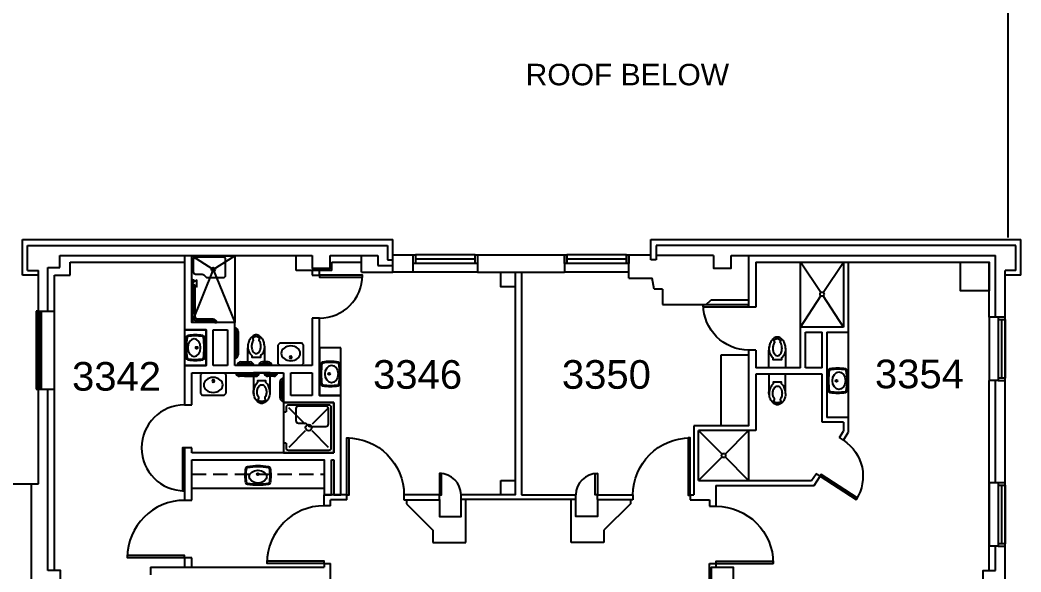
# Model space of a CAD drawing. Header units: inches. Extents: x -1169 to 5569, y -44 to 4300.
# Drawn here: x 4685 to 5523, y 2263 to 2726 of the extents above; entities that cross this region are included whole.
import ezdxf

# ---------------------------------------------------------------- set-up
doc = ezdxf.new("R2010")
doc.units = ezdxf.units.IN
doc.header["$LTSCALE"] = 96
doc.header["$MEASUREMENT"] = 0
doc.linetypes.add('HIDDEN2', pattern=[0.1875, 0.125, -0.0625])
doc.layers.get('0').update_dxf_attribs({"linetype": 'CONTINUOUS'})
for name, color, linetype in [('A-ANNO-ROOM', 4, 'CONTINUOUS'), ('A-ANNO-TEXT', 4, 'CONTINUOUS'), ('A-DOOR', 2, 'CONTINUOUS'), ('A-FLOR-CASE', 3, 'CONTINUOUS'), ('A-FLOR-CASE-UPPR', 3, 'HIDDEN2'), ('A-FLOR-PFIX', 2, 'CONTINUOUS'), ('A-GLAZ', 2, 'CONTINUOUS'), ('A-GLAZ-SILL', 1, 'CONTINUOUS'), ('A-ROOF-LEVL-THIN', 1, 'CONTINUOUS'), ('A-WALL-FULL', 6, 'CONTINUOUS')]:
    doc.layers.add(name, color=color, linetype=linetype)
doc.styles.add('Arial', font='arial.ttf')
doc.styles.get("Standard").update_dxf_attribs({"font": 'txt.shx', "width": 0.85})

# ---------------------------------------------------------------- blocks, each defined once
blk = doc.blocks.new('P2477016')
for p, q in [((-3.603083, -23.831759), (-3.603083, -23.831759)), ((-2.504894, -21.068753), (-2.504894, -21.068753))]:
    blk.add_line(p, q)
for points in [[(-6.93083, -16.399601, -0.022673), (-7, -14.875), (-7, 0), (-3.020761, 0), (0, 0), (3.020761, 0), (7, 0), (7, -14.875)], [(-6.937926, -16.211212, -0.074934), (-6.387938, -12.562014, -0.085426), (-4.920528, -9.670474, -0.066386), (-3.550098, -8.264603), (-3.550098, -6.711212), (3.449902, -6.711212), (3.449902, -8.264603, -0.066386), (4.820333, -9.670474, -0.085426), (6.287743, -12.562014, -0.111314), (6.709134, -17.991061)], [(3.991504, -23.722377, -0.562484), (3.158962, -23.529526), (2.424162, -21.300368, -0.238976), (2.492058, -20.853364, 0.08035), (3.421006, -18.976205, 0.074934), (3.837731, -16.211212, 0.074934), (3.421006, -13.446218, 0.085426), (2.414145, -11.462194, 0.066386), (1.597345, -10.624271, 0.330534), (-1.69754, -10.624271, 0.066386), (-2.51434, -11.462194, 0.085426), (-3.521201, -13.446218, 0.074934), (-3.937926, -16.211212, 0.074934), (-3.521201, -18.976205, 0.08035), (-2.592253, -20.853364, -0.238976), (-2.524357, -21.300368), (-3.250575, -23.503493, -0.549653), (-4.069149, -23.710095)], [(0, -25.75, 0.143932), (2.498761, -25.015482, 0.107177), (4.949747, -22.564786, 0.077997), (6.431696, -19.212481, 0.065232), (7, -14.875)], [(-4.023967, -23.748064, 0.06085), (-2.498761, -25.015482, 0.143932), (0, -25.75)], [(-2.976493, -22.67201, 0.063273), (-1.687041, -23.754089, 0.143932), (0, -24.25)], [(0, -24.25, 0.143932), (1.687041, -23.754089, 0.059203), (2.902316, -22.750942)]]:
    blk.add_lwpolyline(points, format="xyb")
for centre, radius, start, end in [((5.443363, -16.211212), 12.38129, 180, 197.141641), ((2.746106, -17.043143), 9.558648, 197.141641, 216.672481), ((1.035634, -18.316811), 7.426057, 216.672481, 226.574161)]:
    blk.add_arc(centre, radius, start, end)
blk = doc.blocks.new('*U299')
at = {"lineweight": -2}
blk.add_lwpolyline([(0.03125, 5), (1.78125, 5), (1.78125, 23), (0.03125, 23)], close=True, dxfattribs=at)
at = {"lineweight": -2, "extrusion": (0, 0, -1)}
blk.add_arc((-0.03125, 5), 18, 90, 180, dxfattribs=at)
blk = doc.blocks.new('*U300')
at = {"lineweight": -2}
blk.add_lwpolyline([(0.03125, 5), (1.78125, 5), (1.78125, 23), (0.03125, 23)], close=True, dxfattribs=at)
blk.add_arc((0.03125, 5), 18, 0, 90, dxfattribs=at)
blk = doc.blocks.new('*U109')
at = {"lineweight": -2}
blk.add_lwpolyline([(0.03125, 6), (1.78125, 6), (1.78125, 54), (0.03125, 54)], close=True, dxfattribs=at)
blk.add_arc((0.03125, 6), 48, 0, 90, dxfattribs=at)
blk = doc.blocks.new('*U302')
at = {"lineweight": -2}
blk.add_lwpolyline([(0.03125, 6), (0.03125, 7.75), (-35.96875, 7.75), (-35.96875, 6)], close=True, dxfattribs=at)
blk.add_arc((0.03125, 6), 36, 0, 180, dxfattribs=at)
blk = doc.blocks.new('*U303')
at = {"lineweight": -2}
blk.add_lwpolyline([(0.03125, 6), (1.78125, 6), (1.78125, 42), (0.03125, 42)], close=True, dxfattribs=at)
blk.add_arc((0.03125, 6), 36, 0, 90, dxfattribs=at)
blk = doc.blocks.new('ELLIPSE')
blk.add_circle((0.5, 0.5), 0.5)
blk = doc.blocks.new('I_PLUMB_LAV_RECT-3D_P')
for p, q in [((-9, 0), (-10.5, -1.5)), ((9, 0), (-9, 0)), ((9, 0), (10.5, -1.5)), ((-10.5, -1.5), (-10.5, -17.5)), ((10.5, -17.5), (10.5, -1.5)), ((-9, -19), (-10.5, -17.5)), ((-9, -19), (9, -19)), ((10.5, -17.5), (9, -19))]:
    blk.add_line(p, q)
blk.add_circle((0.01, -7), 1)
at = {"xscale": 12.5, "yscale": 16, "zscale": 12.5, "rotation": 270}
blk.add_blockref('ELLIPSE', (-8, -4), dxfattribs=at)
blk = doc.blocks.new('*U220')
at = {"layer": 'A-FLOR-PFIX', "extrusion": (0, 0, -1), "xscale": -1, "zscale": -1}
blk.add_blockref('I_PLUMB_LAV_RECT-3D_P', (0, 0), dxfattribs=at)
blk = doc.blocks.new('I_Plumb_Shower_42x42_P')
for p, q in [((0, 1), (0, 0)), ((1, 1), (0, 1)), ((1, 0), (1, 1)), ((0.05, 0.9), (0.05, 0.1)), ((0.9, 0.95), (0.1, 0.95)), ((0.102, 0.898), (0.433, 0.567)), ((0.898, 0.898), (0.567, 0.567)), ((0.95, 0.1), (0.95, 0.9)), ((0.433, 0.433), (0.102, 0.102)), ((0.567, 0.433), (0.898, 0.102)), ((0, 0), (1, 0)), ((0.1, 0.05), (0.188, 0.05)), ((0.188, 0), (0.188, 0.05)), ((0.812, 0.05), (0.9, 0.05)), ((0.812, 0.05), (0.812, 0))]:
    blk.add_line(p, q)
blk.add_circle((0.5, 0.5), 0.0625)
for centre, start, end in [((0.1, 0.9), 90, 180), ((0.9, 0.9), 0, 90), ((0.1, 0.1), 180, 270), ((0.9, 0.1), 270, 0)]:
    blk.add_arc(centre, 0.05, start, end)
blk = doc.blocks.new('*U221')
at = {"layer": 'A-FLOR-PFIX', "xscale": 42, "yscale": 42, "zscale": 60}
blk.add_blockref('I_Plumb_Shower_42x42_P', (0, 0), dxfattribs=at)
blk = doc.blocks.new('*U222')
at = {"layer": 'A-FLOR-PFIX', "extrusion": (0, 0, -1), "xscale": -1, "zscale": -1}
blk.add_blockref('I_PLUMB_LAV_RECT-3D_P', (0, 0), dxfattribs=at)
blk = doc.blocks.new('I_PLUMB_GRAB_24IN_P')
for p, q in [((1.5, 9.75), (1.5, -9.75)), ((3, 9.75), (3, -9.75))]:
    blk.add_line(p, q)
for centre, radius, start, end in [((0, 9.75), 3, 0, 90), ((0, 9.75), 1.5, 0, 90), ((0, -9.75), 3, 270, 0), ((0, -9.75), 1.5, 270, 0)]:
    blk.add_arc(centre, radius, start, end)
blk = doc.blocks.new('*U223')
at = {"layer": 'A-FLOR-PFIX'}
blk.add_blockref('I_PLUMB_GRAB_24IN_P', (0, 0), dxfattribs=at)
blk = doc.blocks.new('I_PLUMB_GRAB_18IN_P')
for p, q in [((1.5, 6.75), (1.5, -6.75)), ((3, 6.75), (3, -6.75))]:
    blk.add_line(p, q)
for centre, radius, start, end in [((0, 6.75), 3, 0, 90), ((0, 6.75), 1.5, 0, 90), ((0, -6.75), 3, 270, 0), ((0, -6.75), 1.5, 270, 0)]:
    blk.add_arc(centre, radius, start, end)
blk = doc.blocks.new('*U224')
at = {"layer": 'A-FLOR-PFIX'}
blk.add_blockref('I_PLUMB_GRAB_18IN_P', (0, 0), dxfattribs=at)
blk = doc.blocks.new('*U225')
at = {"layer": 'A-FLOR-PFIX'}
blk.add_blockref('I_PLUMB_GRAB_18IN_P', (0, 0), dxfattribs=at)
blk = doc.blocks.new('*U285')
at = {"lineweight": -2}
for p, q in [((32.98, 0), (6, 0)), ((32.98, -6), (32.98, 0)), ((69.04, 0), (69.04, -6)), ((73.01, 0), (69.04, 0)), ((112.95, 0), (79.01, 0)), ((112.95, -6), (112.95, 0)), ((161.01, 0), (161.01, -6)), ((169.01, 0), (161.01, 0)), ((169.01, -6), (169.01, 0)), ((0, -6), (32.98, -6)), ((69.04, -6), (76.01, -6)), ((76.01, -6), (112.95, -6)), ((161.01, -6), (169.01, -6))]:
    blk.add_line(p, q, dxfattribs=at)
blk = doc.blocks.new('*U286')
at = {"lineweight": -2}
for p, q in [((9.87, 0), (7.89, 0)), ((126.87, 0), (15.87, 0)), ((7.89, -6), (12.87, -6)), ((12.87, -6), (126.87, -6))]:
    blk.add_line(p, q, dxfattribs=at)
blk = doc.blocks.new('*U287')
at = {"lineweight": -2}
for p, q in [((12, 0), (-6, 0)), ((30, 0), (18, 0)), ((79.98, 0), (36, 0)), ((100.98, 0), (79.98, 0)), ((0, -6), (15, -6)), ((15, -6), (33, -6)), ((33, -6), (76.98, -6)), ((82.98, -6), (100.98, -6))]:
    blk.add_line(p, q, dxfattribs=at)
blk = doc.blocks.new('*U288')
at = {"lineweight": -2}
for p, q in [((14.53, 0), (-0.47, 0)), ((35.53, 0), (14.53, 0)), ((-6.47, -6), (11.53, -6)), ((17.53, -6), (29.53, -6))]:
    blk.add_line(p, q, dxfattribs=at)
blk = doc.blocks.new('*U289')
at = {"lineweight": -2}
for p, q in [((0, 0), (0, -6)), ((56, 0), (0, 0)), ((0, -6), (62, -6))]:
    blk.add_line(p, q, dxfattribs=at)
blk = doc.blocks.new('*U290')
at = {"lineweight": -2}
for p, q in [((40, 0), (10.01, 0)), ((10.01, -6), (40, -6))]:
    blk.add_line(p, q, dxfattribs=at)
blk = doc.blocks.new('*U291')
at = {"lineweight": -2}
for p, q in [((0, 0), (0, -6)), ((3.97, 0), (0, 0)), ((40.03, 0), (40.03, -6)), ((82.74, 0), (40.03, 0)), ((104.75, 0), (82.74, 0)), ((0, -6), (3.97, -6)), ((3.97, -6), (3.97, 0)), ((40.03, -6), (79.74, -6)), ((85.74, -6), (104.75, -6))]:
    blk.add_line(p, q, dxfattribs=at)
blk = doc.blocks.new('*U292')
at = {"lineweight": -2}
for p, q in [((49, 0), (-2, 0)), ((81.39, 0), (49, 0)), ((81.39, -6), (81.39, 0)), ((4, -6), (46, -6)), ((52, -6), (81.39, -6))]:
    blk.add_line(p, q, dxfattribs=at)
blk = doc.blocks.new('*U293')
at = {"lineweight": -2}
for p, q in [((27.39, 0), (-2, 0)), ((27.39, -6), (27.39, 0)), ((-2, -6), (27.39, -6))]:
    blk.add_line(p, q, dxfattribs=at)
blk = doc.blocks.new('*U294')
at = {"lineweight": -2}
for p, q in [((38.49, 0), (2.5, 0)), ((8.5, -6), (38.49, -6))]:
    blk.add_line(p, q, dxfattribs=at)
blk = doc.blocks.new('*U295')
at = {"lineweight": -2}
for p, q in [((23.14, 6), (4.12, 6)), ((4.12, 0), (29.14, 0))]:
    blk.add_line(p, q, dxfattribs=at)
blk = doc.blocks.new('*U185')
at = {"lineweight": -2}
for p, q in [((22.11, 0), (4.11, 0)), ((46.11, 0), (28.11, 0)), ((-1.89, -6), (25.11, -6)), ((25.11, -6), (40.11, -6))]:
    blk.add_line(p, q, dxfattribs=at)
blk = doc.blocks.new('COL-NW')
blk.add_lwpolyline([(-9, -9), (-9, 9), (9, 9), (9, -9)], close=True)
blk = doc.blocks.new('*U54')
for p, q in [((0, 0), (0, 0)), ((48, 0), (48, 0))]:
    blk.add_line(p, q)
blk.add_lwpolyline([(0, 0), (0, 48), (1.75, 48), (1.75, 0)], close=True)
blk.add_arc((0, 0), 48, 0, 90)
blk = doc.blocks.new('*U53')
for p, q in [((0, 0), (0, 0)), ((36, 0), (36, 0))]:
    blk.add_line(p, q)
blk.add_lwpolyline([(0, 0), (0, 36), (1.75, 36), (1.75, 0)], close=True)
blk.add_arc((0, 0), 36, 0, 90)
blk = doc.blocks.new('*U55')
for p, q in [((0, 0), (0, 0)), ((-38, 0), (-38, 0))]:
    blk.add_line(p, q)
blk.add_lwpolyline([(0, 0), (0, -38), (-1.75, -38), (-1.75, 0)], close=True)
blk.add_arc((0, 0), 38, 180, 270)
blk = doc.blocks.new('*U56')
for p, q in [((0, 0), (0, 0)), ((48, 0), (48, 0))]:
    blk.add_line(p, q)
blk.add_lwpolyline([(0, 0), (0, 48), (1.75, 48), (1.75, 0)], close=True)
blk.add_arc((0, 0), 48, 0, 90)
blk = doc.blocks.new('*U57')
for p, q in [((0, 0), (0, 0)), ((-48, 0), (-48, 0))]:
    blk.add_line(p, q)
blk.add_lwpolyline([(0, 0), (0, 48), (-1.75, 48), (-1.75, 0)], close=True)
blk.add_arc((0, 0), 48, 90, 180)

msp = doc.modelspace()

# ---------------------------------------------------------------- linework, layer by layer
at = {"layer": 'A-FLOR-CASE'}
msp.add_line((5378.58, 2464.4), (5378.58, 2392.9), dxfattribs=at)
for points in [[(4822.45, 2436.33), (4840.45, 2436.33), (4840.45, 2466.32), (4822.45, 2466.32)], [(4953.43, 2451.32), (4935.43, 2451.32), (4935.43, 2411.32), (4953.43, 2411.32)], [(5272.08, 2445.34), (5295.08, 2445.34), (5295.08, 2385.93), (5272.08, 2385.93)], [(4828.45, 2357.32), (4939.45, 2357.32), (4939.45, 2333.32), (4828.45, 2333.32)]]:
    msp.add_lwpolyline(points, close=True, dxfattribs=at)
at = {"layer": 'A-FLOR-CASE-UPPR'}
msp.add_line((4828.45, 2345.32), (4939.45, 2345.32), dxfattribs=at)
at = {"layer": 'A-FLOR-PFIX'}
for p, q in [((4846.45, 2516.92), (4828.45, 2528.32)), ((4846.45, 2516.92), (4864.45, 2528.32)), ((4846.45, 2516.92), (4828.45, 2472.32)), ((4846.45, 2516.92), (4864.45, 2472.32)), ((5338.58, 2468.4), (5338.58, 2523.07)), ((5355.65, 2497.58), (5338.58, 2523.07)), ((5357.5, 2497.58), (5374.58, 2523.07)), ((4828.45, 2508.34), (4828.45, 2506.84)), ((4829.95, 2504.27), (4829.95, 2479.29)), ((4831.44, 2476.8), (4831.43, 2503.23)), ((5338.58, 2468.4), (5355.65, 2494.73)), ((5374.58, 2468.4), (5357.5, 2494.73)), ((4829.95, 2479.29), (4828.45, 2479.29)), ((4828.45, 2479.29), (4828.45, 2477.8)), ((4828.45, 2477.8), (4829.95, 2477.8)), ((4829.95, 2477.8), (4829.95, 2476.8)), ((4846.34, 2475.3), (4832.93, 2475.31)), ((4832.93, 2473.82), (4846.34, 2473.82)), ((4847.83, 2472.32), (4849.33, 2472.32)), ((4869.58, 2439.33), (4877.38, 2439.33)), ((4869.58, 2437.83), (4877.38, 2437.83)), ((4892.56, 2439.33), (4887.62, 2439.33)), ((4892.56, 2437.83), (4887.62, 2437.83)), ((4873.89, 2428.83), (4881.69, 2428.83)), ((4873.89, 2427.33), (4881.69, 2427.33)), ((4897.18, 2428.83), (4892.24, 2428.83)), ((4897.18, 2427.33), (4892.24, 2427.33)), ((5272.88, 2362.13), (5253.08, 2381.93)), ((5275.28, 2362.13), (5295.08, 2381.93)), ((5295.08, 2381.93), (5295.08, 2339.93)), ((5253.08, 2339.93), (5272.88, 2359.73)), ((5295.08, 2339.93), (5275.28, 2359.73))]:
    msp.add_line(p, q, dxfattribs=at)
for points in [[(4828.45, 2528.32), (4864.45, 2528.32), (4864.45, 2472.32), (4828.45, 2472.32)], [(4832.73, 2508.32), (4828.45, 2505.32), (4832.73, 2502.32)], [(4830.48, 2458.75), (4828.5, 2458.23), (4826.66, 2456.57), (4825.5, 2454.26), (4825.07, 2451.32), (4825.5, 2448.39), (4826.66, 2446.07), (4828.5, 2444.42), (4830.48, 2443.9), (4832.45, 2444.42), (4834.3, 2446.07), (4835.45, 2448.39), (4835.88, 2451.32), (4835.45, 2454.26), (4834.3, 2456.57), (4832.45, 2458.23)], [(4945.62, 2436.74), (4947.6, 2436.22), (4949.44, 2434.57), (4950.59, 2432.25), (4951.03, 2429.32), (4950.59, 2426.38), (4949.44, 2424.07), (4947.6, 2422.42), (4945.62, 2421.89), (4943.65, 2422.42), (4941.8, 2424.07), (4940.65, 2426.38), (4940.22, 2429.32), (4940.65, 2432.25), (4941.8, 2434.57), (4943.65, 2436.22)], [(5370.68, 2431.08), (5372.65, 2430.55), (5374.5, 2428.9), (5375.65, 2426.59), (5376.08, 2423.65), (5375.65, 2420.72), (5374.5, 2418.4), (5372.65, 2416.75), (5370.68, 2416.23), (5368.71, 2416.75), (5366.86, 2418.4), (5365.71, 2420.72), (5365.28, 2423.65), (5365.71, 2426.59), (5366.86, 2428.9), (5368.71, 2430.55)], [(4891.37, 2343.24), (4890.85, 2341.27), (4889.2, 2339.42), (4886.88, 2338.27), (4883.95, 2337.84), (4881.01, 2338.27), (4878.7, 2339.42), (4877.05, 2341.27), (4876.52, 2343.24), (4877.05, 2345.21), (4878.7, 2347.06), (4881.01, 2348.21), (4883.95, 2348.65), (4886.88, 2348.21), (4889.2, 2347.06), (4890.85, 2345.21)]]:
    msp.add_lwpolyline(points, close=True, dxfattribs=at)
for points in [[(4837.19, 2512.95, -0.198912), (4838.61, 2512.36), (4840.26, 2510.7, 0.198912), (4841.68, 2510.12), (4854.85, 2510.12, 0.414214), (4856.85, 2512.12), (4856.85, 2525.12, 0.414214), (4854.85, 2527.12), (4831.71, 2527.12, 0.414214), (4829.71, 2525.12), (4829.71, 2514.95, 0.414214), (4831.71, 2512.95)], [(4839.06, 2460.08, 0.319535), (4837.73, 2461.46, 0.093638), (4825.18, 2461.46, 0.319535), (4823.85, 2460.08, 0.073603), (4823.85, 2442.57, 0.319535), (4825.18, 2441.19, 0.093638), (4837.73, 2441.19, 0.319535), (4839.06, 2442.57, 0.073603)], [(4838.24, 2459.96, 0.319535), (4837.58, 2460.65, 0.093638), (4825.33, 2460.65, 0.319535), (4824.67, 2459.96, 0.073603), (4824.67, 2442.69, 0.319535), (4825.33, 2442, 0.093638), (4837.58, 2442, 0.319535), (4838.24, 2442.69, 0.073603)], [(4937.04, 2438.07, -0.319535), (4938.36, 2439.45, -0.093638), (4950.92, 2439.45, -0.319535), (4952.25, 2438.07, -0.073603), (4952.25, 2420.56, -0.319535), (4950.92, 2419.18, -0.093638), (4938.36, 2419.18, -0.319535), (4937.04, 2420.56, -0.073603)], [(4937.85, 2437.95, -0.319535), (4938.52, 2438.64, -0.093638), (4950.77, 2438.64, -0.319535), (4951.43, 2437.95, -0.073603), (4951.43, 2420.68, -0.319535), (4950.77, 2419.99, -0.093638), (4938.52, 2419.99, -0.319535), (4937.85, 2420.68, -0.073603)], [(5362.1, 2432.41, -0.319535), (5363.42, 2433.79, -0.093638), (5375.98, 2433.79, -0.319535), (5377.3, 2432.41, -0.073603), (5377.3, 2414.9, -0.319535), (5375.98, 2413.52, -0.093638), (5363.42, 2413.52, -0.319535), (5362.1, 2414.9, -0.073603)], [(5362.91, 2432.29, -0.319535), (5363.57, 2432.98, -0.093638), (5375.83, 2432.98, -0.319535), (5376.49, 2432.29, -0.073603), (5376.49, 2415.02, -0.319535), (5375.83, 2414.33, -0.093638), (5363.57, 2414.33, -0.319535), (5362.91, 2415.02, -0.073603)], [(4923.26, 2388.12, -0.198912), (4924.68, 2387.53), (4926.33, 2385.88, 0.198912), (4927.75, 2385.29), (4940.92, 2385.29, 0.414214), (4942.92, 2387.29), (4942.92, 2400.29, 0.414214), (4940.92, 2402.29), (4917.78, 2402.29, 0.414214), (4915.78, 2400.29), (4915.78, 2390.12, 0.414214), (4917.78, 2388.12)], [(4892.7, 2351.83, -0.319535), (4894.08, 2350.5, -0.093638), (4894.08, 2337.94, -0.319535), (4892.7, 2336.62, -0.073603), (4875.19, 2336.62, -0.319535), (4873.81, 2337.94, -0.093638), (4873.81, 2350.5, -0.319535), (4875.19, 2351.83, -0.073603)], [(4892.58, 2351.01, -0.319535), (4893.27, 2350.35, -0.093638), (4893.27, 2338.1, -0.319535), (4892.58, 2337.43, -0.073603), (4875.31, 2337.43, -0.319535), (4874.62, 2338.1, -0.093638), (4874.62, 2350.35, -0.319535), (4875.31, 2351.01, -0.073603)]]:
    msp.add_lwpolyline(points, format="xyb", close=True, dxfattribs=at)
for centre, radius in [((4846.45, 2516.92), 1.5), ((5356.58, 2496.15), 1.7), ((4832.58, 2451.32), 0.825), ((4943.52, 2429.32), 0.825), ((5368.58, 2423.65), 0.825), ((5274.08, 2360.93), 1.7), ((4883.95, 2345.34), 0.825)]:
    msp.add_circle(centre, radius, dxfattribs=at)
for centre, radius, start, end in [((4828.45, 2505.35), 2.98, 34.48056, 90), ((4828.46, 2505.35), 1.49, 34.11728, 90.29509), ((4832.93, 2476.8), 2.98, 180, 270), ((4832.93, 2476.8), 1.49, 180, 270), ((4846.34, 2472.32), 2.98, 0, 90), ((4846.34, 2472.33), 1.49, 359.70491, 90), ((4869.58, 2436.33), 3, 90, 180), ((4869.58, 2436.33), 1.5, 90, 180), ((4877.38, 2436.33), 3, 0, 90), ((4877.38, 2436.33), 1.5, 0, 90), ((4887.62, 2436.33), 3, 90, 180), ((4887.62, 2436.33), 1.5, 90, 180), ((4892.56, 2436.33), 3, 0, 90), ((4892.56, 2436.33), 1.5, 0, 90), ((4873.89, 2430.33), 3, 180, 270), ((4873.89, 2430.33), 1.5, 180, 270), ((4881.69, 2430.33), 3, 270, 0), ((4881.69, 2430.33), 1.5, 270, 0), ((4892.24, 2430.33), 3, 180, 270), ((4892.24, 2430.33), 1.5, 180, 270), ((4897.18, 2430.33), 3, 270, 0), ((4897.18, 2430.33), 1.5, 270, 0)]:
    msp.add_arc(centre, radius, start, end, dxfattribs=at)
at = {"layer": 'A-GLAZ'}
for p, q in [((5065.97, 2529.07), (5015.97, 2529.07)), ((5065.97, 2525.47), (5015.97, 2525.47)), ((5192.7, 2529.07), (5142.7, 2529.07)), ((5192.7, 2525.47), (5142.7, 2525.47)), ((5065.97, 2521.87), (5015.97, 2521.87)), ((5192.7, 2521.87), (5142.7, 2521.87)), ((4702.49, 2480.54), (4699.99, 2480.54)), ((4701.24, 2450.07), (4701.24, 2480.54)), ((5503.99, 2474.87), (5503.99, 2425.74)), ((5506.99, 2474.87), (5506.99, 2425.74)), ((5509.99, 2474.87), (5509.99, 2425.74)), ((4702.49, 2448.57), (4699.99, 2448.57)), ((4701.24, 2448.57), (4701.24, 2418.1)), ((5503.99, 2336.13), (5503.99, 2287)), ((5506.99, 2336.13), (5506.99, 2287)), ((5509.99, 2336.13), (5509.99, 2287))]:
    msp.add_line(p, q, dxfattribs=at)
for points in [[(4699.99, 2482.04), (4699.99, 2416.6), (4702.49, 2416.6), (4702.49, 2482.04)], [(4699.99, 2482.04), (4702.49, 2482.04), (4702.49, 2482.04)], [(4699.99, 2450.07), (4702.49, 2450.07), (4702.49, 2450.07)], [(4699.99, 2418.1), (4702.49, 2418.1), (4702.49, 2418.1)]]:
    msp.add_lwpolyline(points, dxfattribs=at)
at = {"layer": 'A-GLAZ-SILL'}
for p, q in [((5067.97, 2514.68), (5013.97, 2514.68)), ((5194.7, 2514.68), (5140.7, 2514.68)), ((4699.99, 2482.04), (4697.99, 2482.04)), ((4697.99, 2482.04), (4697.99, 2416.6)), ((4713.49, 2416.6), (4713.49, 2482.04)), ((5496.49, 2476.87), (5496.49, 2423.74)), ((4697.99, 2416.6), (4699.99, 2416.6)), ((5496.49, 2338.13), (5496.49, 2285))]:
    msp.add_line(p, q, dxfattribs=at)
at = {"layer": 'A-ROOF-LEVL-THIN'}
msp.add_lwpolyline([(3976.86, 2403.07), (3976.86, 2811.82), (5512.24, 2811.82), (5512.24, 2543.57)], dxfattribs=at)
at = {"layer": 'A-WALL-FULL'}
for p, q in [((4686.74, 2542.07), (4996.99, 2542.07)), ((4686.74, 2512.07), (4686.74, 2542.07)), ((4996.99, 2514.57), (4996.99, 2542.07)), ((5212.99, 2542.07), (5523.24, 2542.07)), ((5212.99, 2525.07), (5212.99, 2542.07)), ((5523.24, 2512.07), (5523.24, 2542.07)), ((4690.99, 2537.07), (4992.49, 2537.07)), ((4690.99, 2516.07), (4690.99, 2537.07)), ((4992.49, 2537.07), (4992.49, 2525.07)), ((5518.99, 2537.07), (5217.49, 2537.07)), ((5217.49, 2537.07), (5217.49, 2525.07)), ((5518.99, 2516.07), (5518.99, 2537.07)), ((4717.99, 2528.57), (4929.49, 2528.57)), ((4717.99, 2518.57), (4717.99, 2528.57)), ((4915.99, 2516.07), (4915.99, 2528.57)), ((4944.49, 2528.57), (4984.49, 2528.57)), ((4970.74, 2514.57), (4970.74, 2528.57)), ((4984.49, 2528.57), (4984.49, 2520.07)), ((4992.49, 2525.07), (4996.99, 2525.07)), ((4996.99, 2529.07), (5015.97, 2529.07)), ((5067.97, 2529.07), (5142.7, 2529.07)), ((5067.97, 2529.07), (5067.97, 2514.68)), ((5140.7, 2529.07), (5140.7, 2514.68)), ((5194.7, 2509.51), (5194.7, 2529.07)), ((5194.7, 2529.07), (5212.99, 2529.07)), ((5217.49, 2525.07), (5212.99, 2525.07)), ((5265.49, 2528.57), (5217.49, 2528.57)), ((5280.49, 2528.57), (5501.99, 2528.57)), ((5295.08, 2528.57), (5295.08, 2485.34)), ((5501.99, 2476.87), (5501.99, 2528.57)), ((4690.99, 2516.07), (4699.99, 2516.07)), ((4699.99, 2337.32), (4699.99, 2516.07)), ((4707.99, 2518.57), (4717.99, 2518.57)), ((4726.74, 2523.07), (4822.45, 2523.07)), ((4726.74, 2512.07), (4726.74, 2523.07)), ((4945.74, 2516.07), (4915.99, 2516.07)), ((4945.74, 2516.07), (4945.74, 2523.07)), ((4945.74, 2523.07), (4970.74, 2523.07)), ((4984.49, 2520.07), (4996.99, 2520.07)), ((5013.97, 2514.68), (5013.97, 2521.87)), ((5301.08, 2523.07), (5301.08, 2485.34)), ((5301.08, 2523.07), (5496.49, 2523.07)), ((5374.58, 2523.07), (5374.58, 2468.4)), ((5378.58, 2523.07), (5378.58, 2464.4)), ((5496.49, 2476.87), (5496.49, 2523.07)), ((5509.99, 648.07), (5509.99, 2516.07)), ((5518.99, 2516.07), (5509.99, 2516.07)), ((4699.99, 2512.07), (4686.74, 2512.07)), ((4713.49, 2482.04), (4713.49, 2512.07)), ((4713.49, 2512.07), (4726.74, 2512.07)), ((4970.74, 2514.57), (4996.99, 2514.57)), ((5013.97, 2514.68), (4996.99, 2514.68)), ((5067.97, 2514.68), (5140.7, 2514.68)), ((5099.57, 2509.51), (5099.57, 2329.18)), ((5104.82, 2514.68), (5104.82, 2327.93)), ((5194.7, 2509.51), (5214.31, 2509.51)), ((5215.92, 2500.43), (5214.31, 2509.51)), ((5523.24, 2512.07), (5509.99, 2512.07)), ((5222.92, 2500.43), (5215.92, 2500.43)), ((5222.92, 2500.43), (5222.92, 2487.43)), ((5259.34, 2487.43), (5263.43, 2491.16)), ((5295.08, 2491.16), (5263.43, 2491.16)), ((5222.92, 2487.43), (5259.34, 2487.43)), ((5301.08, 2485.34), (5295.08, 2485.34)), ((4699.99, 2482.04), (4713.49, 2482.04)), ((5503.99, 2476.87), (5496.49, 2476.87)), ((5374.58, 2468.4), (5338.58, 2468.4)), ((5342.58, 2434.57), (5342.58, 2464.4)), ((5342.58, 2464.4), (5356.58, 2464.4)), ((5356.58, 2434.46), (5356.58, 2464.4)), ((5360.58, 2464.4), (5360.58, 2392.9)), ((5360.58, 2464.4), (5378.58, 2464.4)), ((5295.08, 2449.34), (5295.08, 2385.93)), ((5301.08, 2449.34), (5295.08, 2449.34)), ((5301.08, 2449.34), (5301.08, 2434.46)), ((5338.58, 2434.46), (5301.08, 2434.46)), ((5356.58, 2434.46), (5342.58, 2434.46)), ((5356.58, 2429.21), (5301.08, 2429.21)), ((5301.08, 2429.21), (5301.08, 2381.93)), ((5356.58, 2388.9), (5356.58, 2429.21)), ((5496.49, 2264.57), (5496.49, 2423.74)), ((5503.99, 2423.74), (5496.49, 2423.74)), ((5501.99, 2338.13), (5501.99, 2423.74)), ((4699.99, 2416.6), (4713.49, 2416.6)), ((4713.49, 2264.57), (4713.49, 2416.6)), ((5378.58, 2392.9), (5360.58, 2392.9)), ((5378.58, 2392.9), (5378.58, 2380.15)), ((5249.08, 2385.93), (5249.08, 2327.93)), ((5295.08, 2385.93), (5249.08, 2385.93)), ((5253.08, 2339.93), (5253.08, 2381.93)), ((5301.08, 2381.93), (5253.08, 2381.93)), ((5374.58, 2388.9), (5356.58, 2388.9)), ((5374.58, 2388.9), (5374.58, 2381.34)), ((5371.07, 2375.92), (5374.58, 2381.34)), ((5374.46, 2373.73), (5371.07, 2375.92)), ((5374.43, 2373.75), (5378.58, 2380.15)), ((5253.08, 2339.93), (5347.75, 2339.93)), ((5347.75, 2339.93), (5351.5, 2345.71)), ((5349.92, 2335.93), (5354.85, 2343.54)), ((5354.85, 2343.54), (5351.49, 2345.71)), ((4567.85, 2337.32), (4699.99, 2337.32)), ((4694.24, 2104.07), (4694.24, 2337.32)), ((5267.63, 2335.93), (5349.92, 2335.93)), ((5267.63, 2335.93), (5267.63, 2318.43)), ((5503.99, 2338.13), (5496.49, 2338.13)), ((4958.3, 2327.93), (4939.45, 2327.93)), ((4939.45, 2318.77), (4939.45, 2327.93)), ((4958.3, 2323.93), (4944.7, 2323.93)), ((4944.7, 2318.77), (4944.7, 2323.93)), ((4958.3, 2323.93), (4958.3, 2327.93)), ((5036.07, 2327.93), (5006.3, 2327.93)), ((5006.3, 2327.93), (5006.3, 2323.93)), ((5006.3, 2323.93), (5036.07, 2323.93)), ((5008.3, 2323.93), (5008.3, 2320.35)), ((5036.07, 2323.95), (5036.07, 2327.93)), ((5099.57, 2327.93), (5054.07, 2327.93)), ((5054.07, 2323.95), (5054.07, 2327.93)), ((5150.32, 2323.94), (5054.07, 2323.95)), ((5058.07, 2287.93), (5058.07, 2323.94)), ((5104.82, 2327.93), (5150.32, 2327.93)), ((5146.32, 2287.93), (5146.32, 2323.94)), ((5150.32, 2323.95), (5150.32, 2327.93)), ((5168.32, 2323.95), (5168.32, 2327.93)), ((5168.32, 2327.93), (5198.09, 2327.93)), ((5198.09, 2323.93), (5168.32, 2323.93)), ((5196.09, 2323.93), (5196.09, 2320.35)), ((5198.09, 2327.93), (5198.09, 2323.93)), ((5246.09, 2327.93), (5249.08, 2327.93)), ((5246.09, 2327.93), (5246.09, 2323.93)), ((5246.09, 2323.93), (5262.38, 2323.93)), ((5262.38, 2323.93), (5262.38, 2318.43)), ((4944.7, 2318.77), (4939.45, 2318.77)), ((5008.3, 2320.35), (5030.57, 2298.29)), ((5196.09, 2320.35), (5173.82, 2298.29)), ((5262.38, 2318.43), (5267.63, 2318.43)), ((5030.57, 2298.29), (5030.57, 2287.93)), ((5173.82, 2298.29), (5173.82, 2287.93)), ((5030.57, 2287.93), (5058.07, 2287.93)), ((5173.82, 2287.93), (5146.32, 2287.93)), ((5503.99, 2285), (5496.49, 2285)), ((5501.99, 2264.57), (5501.99, 2285)), ((4793.99, 2267.32), (4939.45, 2267.32)), ((4793.99, 2267.32), (4793.99, 2261.07)), ((4939.45, 2270.74), (4939.45, 2267.32)), ((4939.45, 2270.55), (4944.7, 2270.55)), ((4944.7, 2238.89), (4944.7, 2270.55)), ((5262.38, 2235.43), (5262.38, 2270.43)), ((5262.38, 2270.43), (5267.63, 2270.43)), ((5267.63, 2270.43), (5267.63, 2267.4))]:
    msp.add_line(p, q, dxfattribs=at)
for points in [[(4929.49, 2528.57), (4929.49, 2518.07), (4944.49, 2518.07), (4944.49, 2528.57)], [(5265.49, 2528.57), (5265.49, 2518.07), (5280.49, 2518.07), (5280.49, 2528.57)], [(4707.99, 2482.04), (4707.99, 2518.57)], [(5338.58, 2434.46), (5338.58, 2468.4)], [(4707.99, 2264.57), (4707.99, 2416.6)], [(5036.07, 2323.95), (5036.07, 2309.93), (5054.07, 2309.93), (5054.07, 2323.95)], [(5168.32, 2323.95), (5168.32, 2309.93), (5150.32, 2309.93), (5150.32, 2323.95)], [(4749.38, 2119.97), (4706.34, 2119.97), (4706.34, 2249.57), (4718.49, 2249.57), (4718.49, 2264.57), (4707.99, 2264.57)], [(5501.99, 2249.57), (5491.49, 2249.57), (5491.49, 2264.57), (5501.99, 2264.57)]]:
    msp.add_lwpolyline(points, dxfattribs=at)
for points in [[(5013.97, 2529.07), (5015.97, 2529.07), (5015.97, 2521.87), (5013.97, 2521.87)], [(5065.97, 2529.07), (5067.97, 2529.07), (5067.97, 2521.87), (5065.97, 2521.87)], [(5140.7, 2529.07), (5142.7, 2529.07), (5142.7, 2521.87), (5140.7, 2521.87)], [(5192.7, 2529.07), (5194.7, 2529.07), (5194.7, 2521.87), (5192.7, 2521.87)], [(5472.49, 2523.07), (5496.49, 2523.07), (5496.49, 2499.07), (5472.49, 2499.07)], [(5087.32, 2514.68), (5099.57, 2514.68), (5099.57, 2502.43), (5087.32, 2502.43)], [(5509.99, 2476.87), (5503.99, 2476.87), (5503.99, 2474.87), (5509.99, 2474.87)], [(5509.99, 2425.74), (5503.99, 2425.74), (5503.99, 2423.74), (5509.99, 2423.74)], [(5087.32, 2339.93), (5099.57, 2339.93), (5099.57, 2327.93), (5087.32, 2327.93)], [(5509.99, 2338.13), (5503.99, 2338.13), (5503.99, 2336.13), (5509.99, 2336.13)], [(5509.99, 2287), (5503.99, 2287), (5503.99, 2285), (5509.99, 2285)]]:
    msp.add_lwpolyline(points, close=True, dxfattribs=at)

# ---------------------------------------------------------------- block references
at = {"layer": 'A-DOOR'}
for name, p, rotation in [('*U303', (4929.43, 2512.1), 270), ('*U302', (4828.45, 2367.29), 90), ('*U109', (4828.45, 2275.32), 90), ('*U109', (4945.45, 2270.74), 90)]:
    msp.add_blockref(name, p, dxfattribs=dict(at, rotation=rotation))
for name, p, xscale, rotation in [('*U55', (5295.08, 2487.34), -1, 270), ('*U53', (5354.85, 2343.54), -0.9999999999999994, 237.0552748722137), ('*U54', (5267.63, 2270.43), -1, 270)]:
    msp.add_blockref(name, p, dxfattribs=dict(at, xscale=xscale, rotation=rotation))
at = {"layer": 'A-DOOR', "xscale": -1}
for name, p in [('*U57', (4958.3, 2327.75)), ('*U56', (5246.09, 2327.75)), ('*U299', (5168.35, 2322.93))]:
    msp.add_blockref(name, p, dxfattribs=at)
at = {"layer": 'A-DOOR'}
msp.add_blockref('*U300', (5036.04, 2322.93), dxfattribs=at)
at = {"layer": 'A-FLOR-PFIX', "rotation": 180}
for p in [(4882.45, 2436.33), (5319.08, 2434.46)]:
    msp.add_blockref('P2477016', p, dxfattribs=at)
at = {"layer": 'A-FLOR-PFIX', "extrusion": (0, 0, -1), "zscale": -1}
for p in [(-4887.07, 2430.33), (-5319.08, 2429.21)]:
    msp.add_blockref('P2477016', p, dxfattribs=at)
at = {"layer": 'A-WALL-FULL'}
for name, p, rotation in [('*U289', (4828.45, 2528.32), 270), ('*U291', (4935.43, 2516.07), 270), ('*U290', (4840.45, 2426.32), 90), ('*U294', (4864.45, 2474.82), 270), ('*U285', (4828.45, 2436.33), 270), ('*U224', (4875.25, 2430.33), 270), ('*U225', (4905.43, 2416.09), 180), ('*U295', (4905.43, 2434.46), 270), ('*U292', (4953.43, 2409.32), 269.9999853604187), ('*U221', (4905.43, 2405.32), 270), ('*U286', (4955.32, 2357.32), 180), ('*U293', (4945.45, 2355.32), 269.9999761182565)]:
    msp.add_blockref(name, p, dxfattribs=dict(at, rotation=rotation))
for name, p in [('*U288', (4828.92, 2472.32)), ('*U223', (4864.45, 2455.08)), ('*U287', (4828.45, 2436.33)), ('*U185', (4907.32, 2411.32)), ('COL-NW', (5272.99, 2258.4))]:
    msp.add_blockref(name, p, dxfattribs=at)
at = {"layer": 'A-WALL-FULL', "xscale": -1, "rotation": 180}
msp.add_blockref('*U222', (4911.43, 2436.33), dxfattribs=at)
at = {"layer": 'A-WALL-FULL', "xscale": -1}
msp.add_blockref('*U220', (4846.46, 2430.33), dxfattribs=at)

# ---------------------------------------------------------------- texts
at = {"layer": 'A-ANNO-ROOM', "style": 'Arial'}
for s, p in [('3346', (4980.39, 2416.88)), ('3350', (5138.58, 2416.88)), ('3354', (5400.89, 2417.29)), ('3342', (4728.17, 2415.31))]:
    msp.add_text(s, height=24, dxfattribs=at).set_placement(p)
at = {"layer": 'A-ANNO-TEXT', "insert": (5278.66, 2689.25), "char_height": 18, "attachment_point": 3, "style": 'Arial'}
msp.add_mtext('ROOF BELOW', dxfattribs=at)
at = {"layer": 'A-FLOR-PFIX', "flags": 9}
for tag, p, s in [('FU_COLD', (5364.15, 2432.29), '1.5'), ('FU_HOT', (5364.18, 2432.29), '1.5'), ('FU_WASTE', (5364.2, 2432.29), '1.0'), ('FU_TOTAL', (5364.22, 2432.29), '2.0'), ('FIXT_CODE', (5364.24, 2432.29), '10')]:
    msp.add_attdef(tag, p, s, height=0.00825, rotation=270, dxfattribs=at)

doc.saveas('drawing.dxf')
